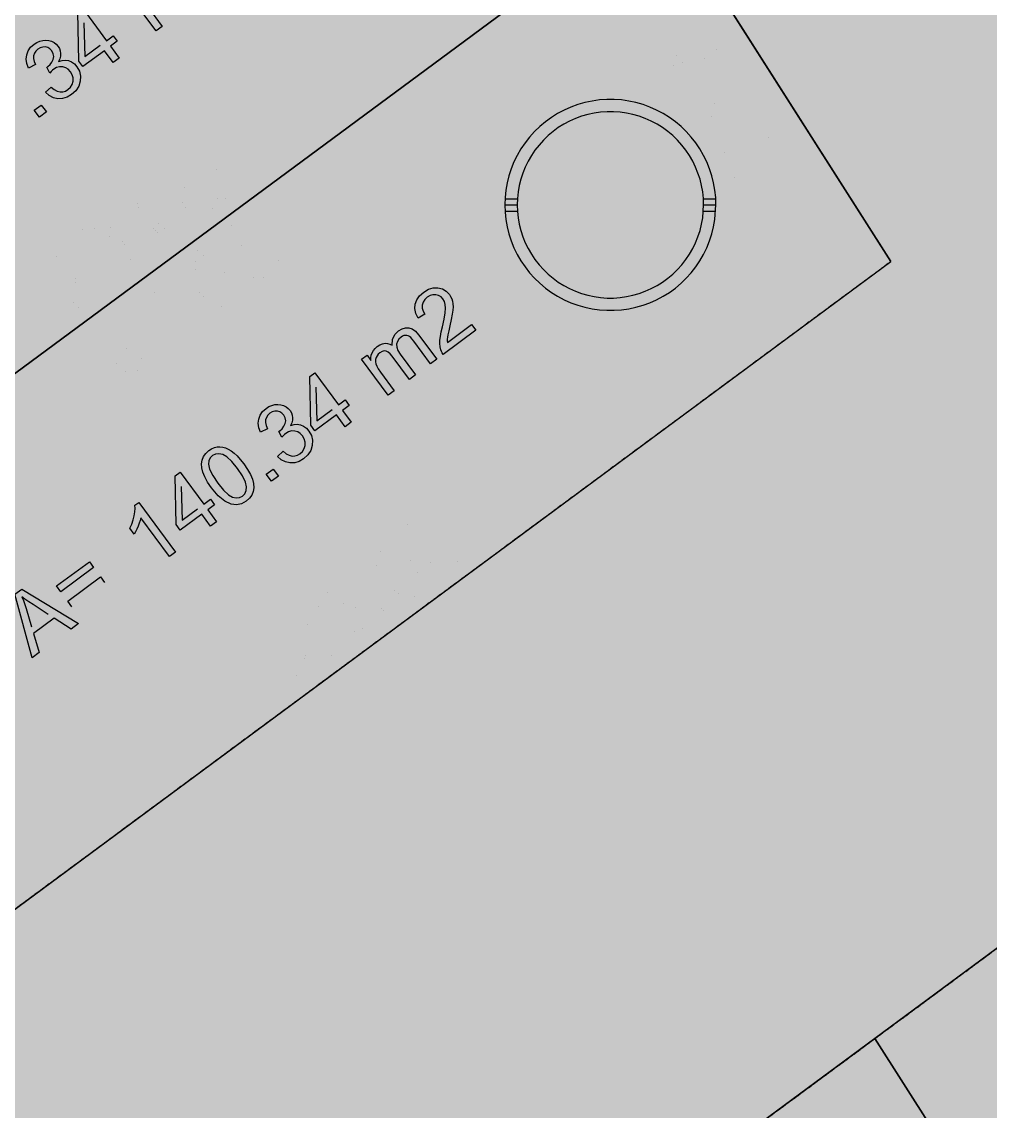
# Model space of a CAD drawing. Extents: x -5280327 to 29700, y -3925683 to 5564800.
# Drawn here: x 20407 to 21023, y 6901 to 7594 of the extents above; entities that cross this region are included whole.
import ezdxf

# ---------------------------------------------------------------- set-up
doc = ezdxf.new("R2010")
doc.units = 0
for name, pattern in [('3', [2.965117, 2.372094, -0.593023]), ('4', [2.97766, 2.382128, -0.595532]), ('6', [2640.874023, 1320.437012, -1320.437012])]:
    doc.linetypes.add(name, pattern=pattern)
doc.layers.get('0').update_dxf_attribs({"linetype": 'CONTINUOUS'})
for name, color, linetype in [('31_PREDIOS_TOTAL', 7, 'CONTINUOUS'), ('CIRCULO', 7, 'CONTINUOUS'), ('LOTES', 7, 'CONTINUOUS'), ('PERIMETRO', 7, 'CONTINUOUS')]:
    doc.layers.add(name, color=color, linetype=linetype)

msp = doc.modelspace()

# ---------------------------------------------------------------- linework, layer by layer
at = {"color": 7, "linetype": '6', "const_width": 10343.08}
msp.add_lwpolyline([(0, 29405.62), (24528.32, 0)], dxfattribs=at)
msp.add_lwpolyline([(0, 29405.62), (24528.32, 0)], dxfattribs=at)
at = {"color": 7}
for points in [[(20812.02, 7673.49), (20664.4, 7905.31), (20033.12, 7438.35), (20180.73, 7206.53), (20812.02, 7673.49)], [(20959.63, 7441.67), (20812.02, 7673.49), (20180.73, 7206.53), (20328.35, 6974.7), (20959.63, 7441.67)]]:
    msp.add_lwpolyline(points, dxfattribs=at)
for points in [[(20180.73, 7206.53, 66061.73), (20812.02, 7673.49, 66061.73)], [(20075.83, 6787.92, 66061.73), (20959.63, 7441.67, 66061.73)], [(17635.32, 4495.49, 66061.73), (18499.52, 3138.29, 66061.73), (20519.62, 4766.99, 66061.73), (21709, 6264.81, 66061.73), (21170.51, 7110.5, 66061.73), (17635.32, 4495.49, 66061.73)]]:
    msp.add_polyline3d(points, dxfattribs=at)
at = {"layer": '31_PREDIOS_TOTAL', "color": 7, "const_width": 0.00153}
for points in [[(20839.51, 7591.21), (20843.41, 7593.7), (20857.03, 7572.31), (20853.87, 7570.3), (20853.87, 7570.3), (20850.05, 7570.82), (20845.75, 7571.01), (20840.96, 7570.87), (20840.96, 7570.87), (20836, 7570.4), (20831.17, 7569.56), (20826.47, 7568.37), (20826.47, 7568.37), (20823.16, 7567.27), (20819.8, 7565.86), (20816.4, 7564.14), (20813.74, 7568.31), (20813.74, 7568.31), (20816.65, 7569.88), (20820.11, 7571.37), (20824.14, 7572.78), (20824.14, 7572.78), (20828.49, 7573.98), (20832.93, 7574.84), (20837.46, 7575.36), (20837.46, 7575.36), (20841.89, 7575.55), (20846, 7575.45), (20849.81, 7575.03), (20839.51, 7591.21)], [(20828.42, 7545.26), (20833.04, 7548.2), (20835.98, 7543.58), (20831.36, 7540.64), (20828.42, 7545.26)], [(20851.43, 7545.09), (20851.43, 7545.09), (20855.17, 7547.28), (20858.57, 7548.88), (20861.63, 7549.89), (20861.63, 7549.89), (20864.42, 7550.35), (20867.02, 7550.33), (20869.42, 7549.81), (20869.42, 7549.81), (20871.59, 7548.78), (20873.51, 7547.19), (20875.17, 7545.06), (20875.17, 7545.06), (20876.13, 7543.29), (20876.76, 7541.51), (20877.07, 7539.72), (20877.07, 7539.72), (20877.05, 7537.94), (20876.72, 7536.18), (20876.09, 7534.44), (20876.09, 7534.44), (20875.16, 7532.71), (20873.96, 7530.99), (20872.48, 7529.26), (20872.48, 7529.26), (20870.59, 7527.47), (20868.15, 7525.57), (20865.15, 7523.54), (20865.15, 7523.54), (20861.44, 7521.37), (20858.05, 7519.77), (20855, 7518.76), (20855, 7518.76), (20852.21, 7518.29), (20849.61, 7518.31), (20847.2, 7518.82), (20847.2, 7518.82), (20845.02, 7519.85), (20843.1, 7521.44), (20841.43, 7523.58), (20841.43, 7523.58), (20839.93, 7526.78), (20839.48, 7530.01), (20840.08, 7533.27), (20840.08, 7533.27), (20842.25, 7537.2), (20846.03, 7541.14), (20851.43, 7545.09)], [(20854.08, 7540.92), (20849.4, 7537.64), (20846.19, 7534.71), (20844.47, 7532.12), (20844.47, 7532.12), (20843.84, 7529.8), (20843.94, 7527.66), (20844.77, 7525.71), (20844.77, 7525.71), (20846.19, 7524.13), (20848.09, 7523.14), (20850.46, 7522.73), (20850.46, 7522.73), (20853.54, 7523.2), (20857.55, 7524.86), (20862.49, 7527.71), (20862.49, 7527.71), (20867.19, 7531), (20870.4, 7533.94), (20872.12, 7536.52), (20872.12, 7536.52), (20872.73, 7538.84), (20872.62, 7540.99), (20871.78, 7542.97), (20871.78, 7542.97), (20870.41, 7544.54), (20868.67, 7545.53), (20866.57, 7545.93), (20866.57, 7545.93), (20863.25, 7545.45), (20859.09, 7543.78), (20854.08, 7540.92)], [(20868.95, 7490.21), (20865.05, 7487.73), (20851.15, 7509.56), (20851.15, 7509.56), (20852.13, 7510.15), (20853.17, 7510.59), (20854.27, 7510.88), (20854.27, 7510.88), (20856.17, 7511.16), (20858.2, 7511.2), (20860.36, 7511.01), (20860.36, 7511.01), (20862.78, 7510.57), (20865.57, 7509.87), (20868.74, 7508.89), (20868.74, 7508.89), (20873.52, 7507.43), (20877.4, 7506.49), (20880.38, 7506.07), (20880.38, 7506.07), (20882.74, 7506.09), (20884.76, 7506.5), (20886.46, 7507.28), (20886.46, 7507.28), (20887.86, 7508.44), (20888.85, 7509.88), (20889.43, 7511.59), (20889.43, 7511.59), (20889.55, 7513.45), (20889.14, 7515.3), (20888.22, 7517.15), (20888.22, 7517.15), (20886.87, 7518.84), (20885.29, 7520.03), (20883.48, 7520.71), (20883.48, 7520.71), (20881.54, 7520.85), (20879.54, 7520.41), (20877.48, 7519.39), (20875.25, 7523.84), (20875.25, 7523.84), (20878.47, 7525.11), (20881.52, 7525.55), (20884.42, 7525.14), (20884.42, 7525.14), (20887.1, 7523.93), (20889.5, 7521.95), (20891.64, 7519.19), (20891.64, 7519.19), (20893.22, 7516.06), (20893.94, 7512.99), (20893.8, 7509.99), (20893.8, 7509.99), (20892.88, 7507.24), (20891.29, 7504.93), (20889.03, 7503.05), (20889.03, 7503.05), (20887.65, 7502.31), (20886.18, 7501.75), (20884.61, 7501.38), (20884.61, 7501.38), (20882.89, 7501.22), (20880.97, 7501.26), (20878.86, 7501.51), (20878.86, 7501.51), (20876.3, 7502.03), (20873.03, 7502.88), (20869.07, 7504.06), (20869.07, 7504.06), (20865.88, 7505.04), (20863.5, 7505.72), (20861.92, 7506.1), (20861.92, 7506.1), (20860.78, 7506.29), (20859.68, 7506.39), (20858.64, 7506.41), (20868.95, 7490.21)], [(20515.77, 7478.86), (20519.58, 7482.21), (20519.58, 7482.21), (20521.35, 7480.71), (20523.15, 7479.75), (20524.97, 7479.3), (20524.97, 7479.3), (20526.75, 7479.34), (20528.44, 7479.82), (20530.03, 7480.74), (20530.03, 7480.74), (20531.63, 7482.28), (20532.68, 7484.14), (20533.2, 7486.34), (20533.2, 7486.34), (20533.12, 7488.69), (20532.39, 7491.03), (20531, 7493.35), (20531, 7493.35), (20529.28, 7495.25), (20527.37, 7496.53), (20525.28, 7497.2), (20525.28, 7497.2), (20523.13, 7497.25), (20521.04, 7496.69), (20519.01, 7495.51), (20519.01, 7495.51), (20517.87, 7494.52), (20516.96, 7493.41), (20516.26, 7492.17), (20516.26, 7492.17), (20515.79, 7490.86), (20515.55, 7489.54), (20515.53, 7488.22), (20511.55, 7486.01), (20502.63, 7504.43), (20518.29, 7516.02), (20521.02, 7512.32), (20508.46, 7503.03), (20513.02, 7493.31), (20513.02, 7493.31), (20514.13, 7495.83), (20515.63, 7497.96), (20517.51, 7499.69), (20517.51, 7499.69), (20520.35, 7501.3), (20523.38, 7502.06), (20526.58, 7501.98), (20526.58, 7501.98), (20529.7, 7501.06), (20532.46, 7499.31), (20534.85, 7496.73), (20534.85, 7496.73), (20536.59, 7493.8), (20537.58, 7490.73), (20537.83, 7487.5), (20537.83, 7487.5), (20537.13, 7483.7), (20535.32, 7480.39), (20532.38, 7477.56), (20532.38, 7477.56), (20529.5, 7475.84), (20526.57, 7474.91), (20523.59, 7474.78), (20523.59, 7474.78), (20520.72, 7475.41), (20518.12, 7476.77), (20515.77, 7478.86)], [(20485.92, 7468.05), (20485.92, 7468.05), (20483.47, 7471.62), (20481.64, 7474.9), (20480.42, 7477.88), (20480.42, 7477.88), (20479.76, 7480.64), (20479.6, 7483.23), (20479.95, 7485.66), (20479.95, 7485.66), (20480.83, 7487.9), (20482.28, 7489.92), (20484.29, 7491.73), (20484.29, 7491.73), (20485.99, 7492.81), (20487.72, 7493.57), (20489.49, 7494), (20489.49, 7494), (20491.27, 7494.1), (20493.04, 7493.9), (20494.82, 7493.39), (20494.82, 7493.39), (20496.61, 7492.58), (20498.42, 7491.51), (20500.24, 7490.15), (20500.24, 7490.15), (20502.15, 7488.39), (20504.22, 7486.08), (20506.45, 7483.23), (20506.45, 7483.23), (20508.88, 7479.68), (20510.71, 7476.42), (20511.93, 7473.45), (20511.93, 7473.45), (20512.6, 7470.69), (20512.76, 7468.1), (20512.42, 7465.67), (20512.42, 7465.67), (20511.54, 7463.42), (20510.09, 7461.39), (20508.07, 7459.57), (20508.07, 7459.57), (20504.98, 7457.85), (20501.8, 7457.18), (20498.5, 7457.55), (20498.5, 7457.55), (20494.43, 7459.44), (20490.23, 7462.94), (20485.92, 7468.05)], [(20489.89, 7470.98), (20493.49, 7466.54), (20496.64, 7463.55), (20499.34, 7462.01), (20499.34, 7462.01), (20501.7, 7461.55), (20503.83, 7461.79), (20505.72, 7462.75), (20505.72, 7462.75), (20507.19, 7464.28), (20508.05, 7466.25), (20508.29, 7468.64), (20508.29, 7468.64), (20507.6, 7471.68), (20505.67, 7475.56), (20502.48, 7480.29), (20502.48, 7480.29), (20498.87, 7484.75), (20495.72, 7487.75), (20493.02, 7489.28), (20493.02, 7489.28), (20490.66, 7489.73), (20488.53, 7489.47), (20486.61, 7488.49), (20486.61, 7488.49), (20485.14, 7487.02), (20484.28, 7485.22), (20484.03, 7483.09), (20484.03, 7483.09), (20484.74, 7479.81), (20486.69, 7475.78), (20489.89, 7470.98)], [(20548.29, 7434.9), (20552.1, 7438.24), (20552.1, 7438.24), (20553.87, 7436.75), (20555.67, 7435.78), (20557.49, 7435.33), (20557.49, 7435.33), (20559.27, 7435.37), (20560.96, 7435.85), (20562.55, 7436.77), (20562.55, 7436.77), (20564.15, 7438.31), (20565.2, 7440.18), (20565.72, 7442.37), (20565.72, 7442.37), (20565.65, 7444.72), (20564.91, 7447.06), (20563.52, 7449.39), (20563.52, 7449.39), (20561.8, 7451.28), (20559.9, 7452.57), (20557.81, 7453.23), (20557.81, 7453.23), (20555.65, 7453.28), (20553.56, 7452.72), (20551.53, 7451.55), (20551.53, 7451.55), (20550.39, 7450.56), (20549.48, 7449.45), (20548.78, 7448.2), (20548.78, 7448.2), (20548.31, 7446.89), (20548.07, 7445.58), (20548.05, 7444.25), (20544.07, 7442.04), (20535.16, 7460.47), (20550.81, 7472.05), (20553.55, 7468.36), (20540.98, 7459.06), (20545.54, 7449.35), (20545.54, 7449.35), (20546.65, 7451.86), (20548.15, 7453.99), (20550.03, 7455.72), (20550.03, 7455.72), (20552.87, 7457.33), (20555.9, 7458.1), (20559.1, 7458.01), (20559.1, 7458.01), (20562.22, 7457.09), (20564.98, 7455.34), (20567.37, 7452.77), (20567.37, 7452.77), (20569.11, 7449.84), (20570.1, 7446.76), (20570.35, 7443.53), (20570.35, 7443.53), (20569.65, 7439.73), (20567.84, 7436.42), (20564.91, 7433.59), (20564.91, 7433.59), (20562.02, 7431.87), (20559.09, 7430.95), (20556.11, 7430.81), (20556.11, 7430.81), (20553.25, 7431.44), (20550.64, 7432.8), (20548.29, 7434.9)], [(20449.24, 7440.91), (20449.24, 7440.91), (20446.79, 7444.48), (20444.96, 7447.76), (20443.74, 7450.75), (20443.74, 7450.75), (20443.07, 7453.5), (20442.92, 7456.1), (20443.27, 7458.53), (20443.27, 7458.53), (20444.15, 7460.77), (20445.59, 7462.79), (20447.6, 7464.59), (20447.6, 7464.59), (20449.31, 7465.68), (20451.04, 7466.43), (20452.8, 7466.86), (20452.8, 7466.86), (20454.58, 7466.97), (20456.36, 7466.76), (20458.14, 7466.25), (20458.14, 7466.25), (20459.92, 7465.45), (20461.73, 7464.37), (20463.55, 7463.02), (20463.55, 7463.02), (20465.47, 7461.25), (20467.54, 7458.95), (20469.77, 7456.1), (20469.77, 7456.1), (20472.2, 7452.55), (20474.03, 7449.28), (20475.25, 7446.31), (20475.25, 7446.31), (20475.92, 7443.56), (20476.08, 7440.96), (20475.74, 7438.53), (20475.74, 7438.53), (20474.86, 7436.28), (20473.41, 7434.25), (20471.39, 7432.44), (20471.39, 7432.44), (20468.3, 7430.72), (20465.11, 7430.04), (20461.82, 7430.41), (20461.82, 7430.41), (20457.74, 7432.3), (20453.55, 7435.8), (20449.24, 7440.91)], [(20453.21, 7443.85), (20456.81, 7439.4), (20459.96, 7436.41), (20462.66, 7434.87), (20462.66, 7434.87), (20465.02, 7434.41), (20467.14, 7434.66), (20469.03, 7435.62), (20469.03, 7435.62), (20470.5, 7437.15), (20471.36, 7439.11), (20471.61, 7441.51), (20471.61, 7441.51), (20470.92, 7444.54), (20468.98, 7448.43), (20465.8, 7453.16), (20465.8, 7453.16), (20462.19, 7457.61), (20459.04, 7460.61), (20456.34, 7462.15), (20456.34, 7462.15), (20453.98, 7462.6), (20451.84, 7462.34), (20449.93, 7461.36), (20449.93, 7461.36), (20448.46, 7459.88), (20447.59, 7458.08), (20447.34, 7455.96), (20447.34, 7455.96), (20448.05, 7452.68), (20450.01, 7448.64), (20453.21, 7443.85)], [(20453.83, 7426.03), (20456.58, 7422.31), (20435.76, 7406.92), (20435.76, 7406.92), (20435.12, 7407.86), (20434.6, 7408.87), (20434.23, 7409.94), (20434.23, 7409.94), (20433.82, 7411.82), (20433.64, 7413.84), (20433.68, 7416.01), (20433.68, 7416.01), (20433.95, 7418.45), (20434.46, 7421.28), (20435.21, 7424.52), (20435.21, 7424.52), (20436.33, 7429.39), (20437, 7433.32), (20437.21, 7436.32), (20437.21, 7436.32), (20437.02, 7438.67), (20436.48, 7440.66), (20435.58, 7442.3), (20435.58, 7442.3), (20434.32, 7443.62), (20432.82, 7444.51), (20431.07, 7444.96), (20431.07, 7444.96), (20429.21, 7444.95), (20427.39, 7444.42), (20425.61, 7443.37), (20425.61, 7443.37), (20424.01, 7441.9), (20422.94, 7440.24), (20422.38, 7438.39), (20422.38, 7438.39), (20422.38, 7436.44), (20422.96, 7434.48), (20424.12, 7432.5), (20419.84, 7429.97), (20419.84, 7429.97), (20418.35, 7433.08), (20417.7, 7436.1), (20417.9, 7439.02), (20417.9, 7439.02), (20418.92, 7441.77), (20420.73, 7444.32), (20423.33, 7446.64), (20423.33, 7446.64), (20426.35, 7448.44), (20429.36, 7449.37), (20432.36, 7449.43), (20432.36, 7449.43), (20435.17, 7448.71), (20437.59, 7447.28), (20439.61, 7445.16), (20439.61, 7445.16), (20440.45, 7443.84), (20441.11, 7442.41), (20441.59, 7440.87), (20441.59, 7440.87), (20441.88, 7439.17), (20441.97, 7437.25), (20441.87, 7435.13), (20441.87, 7435.13), (20441.53, 7432.53), (20440.91, 7429.22), (20440, 7425.18), (20440, 7425.18), (20439.25, 7421.93), (20438.74, 7419.5), (20438.47, 7417.91), (20438.47, 7417.91), (20438.36, 7416.75), (20438.34, 7415.65), (20438.39, 7414.61), (20453.83, 7426.03)], [(20487.36, 7445.08), (20484.1, 7449.48), (20488.5, 7452.74), (20491.76, 7448.34), (20487.36, 7445.08)], [(20518.44, 7424.08), (20518.44, 7424.08), (20515.99, 7427.66), (20514.16, 7430.94), (20512.94, 7433.92), (20512.94, 7433.92), (20512.28, 7436.67), (20512.12, 7439.27), (20512.47, 7441.7), (20512.47, 7441.7), (20513.35, 7443.94), (20514.8, 7445.96), (20516.81, 7447.76), (20516.81, 7447.76), (20518.51, 7448.85), (20520.25, 7449.6), (20522.01, 7450.03), (20522.01, 7450.03), (20523.79, 7450.14), (20525.56, 7449.94), (20527.34, 7449.42), (20527.34, 7449.42), (20529.13, 7448.62), (20530.94, 7447.54), (20532.76, 7446.19), (20532.76, 7446.19), (20534.67, 7444.43), (20536.74, 7442.12), (20538.97, 7439.27), (20538.97, 7439.27), (20541.41, 7435.72), (20543.23, 7432.46), (20544.45, 7429.48), (20544.45, 7429.48), (20545.12, 7426.73), (20545.28, 7424.14), (20544.94, 7421.7), (20544.94, 7421.7), (20544.06, 7419.45), (20542.61, 7417.42), (20540.59, 7415.61), (20540.59, 7415.61), (20537.51, 7413.89), (20534.32, 7413.21), (20531.02, 7413.58), (20531.02, 7413.58), (20526.95, 7415.47), (20522.76, 7418.97), (20518.44, 7424.08)], [(20522.41, 7427.02), (20526.01, 7422.58), (20529.16, 7419.58), (20531.86, 7418.04), (20531.86, 7418.04), (20534.22, 7417.58), (20536.35, 7417.83), (20538.24, 7418.79), (20538.24, 7418.79), (20539.71, 7420.32), (20540.57, 7422.28), (20540.81, 7424.68), (20540.81, 7424.68), (20540.13, 7427.71), (20538.19, 7431.6), (20535, 7436.33), (20535, 7436.33), (20531.39, 7440.78), (20528.24, 7443.78), (20525.54, 7445.32), (20525.54, 7445.32), (20523.18, 7445.77), (20521.05, 7445.51), (20519.13, 7444.53), (20519.13, 7444.53), (20517.66, 7443.05), (20516.8, 7441.25), (20516.55, 7439.13), (20516.55, 7439.13), (20517.26, 7435.85), (20519.21, 7431.81), (20522.41, 7427.02)], [(20481.76, 7396.94), (20481.76, 7396.94), (20479.31, 7400.52), (20477.48, 7403.8), (20476.26, 7406.78), (20476.26, 7406.78), (20475.6, 7409.54), (20475.44, 7412.13), (20475.79, 7414.56), (20475.79, 7414.56), (20476.67, 7416.8), (20478.11, 7418.82), (20480.12, 7420.63), (20480.12, 7420.63), (20481.83, 7421.71), (20483.56, 7422.47), (20485.32, 7422.89), (20485.32, 7422.89), (20487.1, 7423), (20488.88, 7422.8), (20490.66, 7422.29), (20490.66, 7422.29), (20492.45, 7421.48), (20494.25, 7420.4), (20496.08, 7419.05), (20496.08, 7419.05), (20497.99, 7417.29), (20500.06, 7414.98), (20502.29, 7412.13), (20502.29, 7412.13), (20504.72, 7408.58), (20506.55, 7405.32), (20507.77, 7402.35), (20507.77, 7402.35), (20508.44, 7399.59), (20508.6, 7397), (20508.26, 7394.57), (20508.26, 7394.57), (20507.38, 7392.32), (20505.93, 7390.29), (20503.91, 7388.47), (20503.91, 7388.47), (20500.82, 7386.75), (20497.63, 7386.08), (20494.34, 7386.45), (20494.34, 7386.45), (20490.27, 7388.34), (20486.07, 7391.84), (20481.76, 7396.94)], [(20485.73, 7399.88), (20489.33, 7395.44), (20492.48, 7392.45), (20495.18, 7390.91), (20495.18, 7390.91), (20497.54, 7390.44), (20499.66, 7390.69), (20501.56, 7391.65), (20501.56, 7391.65), (20503.03, 7393.18), (20503.88, 7395.15), (20504.13, 7397.54), (20504.13, 7397.54), (20503.44, 7400.58), (20501.5, 7404.46), (20498.32, 7409.19), (20498.32, 7409.19), (20494.71, 7413.65), (20491.56, 7416.64), (20488.86, 7418.18), (20488.86, 7418.18), (20486.5, 7418.63), (20484.36, 7418.37), (20482.45, 7417.39), (20482.45, 7417.39), (20480.98, 7415.92), (20480.12, 7414.12), (20479.86, 7411.99), (20479.86, 7411.99), (20480.57, 7408.71), (20482.53, 7404.68), (20485.73, 7399.88)], [(20519.88, 7401.12), (20516.62, 7405.52), (20521.02, 7408.78), (20524.28, 7404.37), (20519.88, 7401.12)], [(20486.35, 7382.07), (20489.1, 7378.35), (20468.29, 7362.95), (20468.29, 7362.95), (20467.64, 7363.9), (20467.13, 7364.9), (20466.75, 7365.97), (20466.75, 7365.97), (20466.34, 7367.85), (20466.16, 7369.88), (20466.2, 7372.04), (20466.2, 7372.04), (20466.47, 7374.48), (20466.98, 7377.32), (20467.73, 7380.55), (20467.73, 7380.55), (20468.85, 7385.42), (20469.52, 7389.36), (20469.73, 7392.35), (20469.73, 7392.35), (20469.54, 7394.71), (20469, 7396.7), (20468.1, 7398.34), (20468.1, 7398.34), (20466.84, 7399.66), (20465.34, 7400.54), (20463.59, 7401), (20463.59, 7401), (20461.73, 7400.98), (20459.91, 7400.45), (20458.13, 7399.41), (20458.13, 7399.41), (20456.53, 7397.94), (20455.46, 7396.28), (20454.91, 7394.43), (20454.91, 7394.43), (20454.9, 7392.48), (20455.48, 7390.51), (20456.64, 7388.53), (20452.37, 7386), (20452.37, 7386), (20450.87, 7389.12), (20450.22, 7392.14), (20450.42, 7395.05), (20450.42, 7395.05), (20451.45, 7397.81), (20453.25, 7400.35), (20455.85, 7402.67), (20455.85, 7402.67), (20458.87, 7404.47), (20461.88, 7405.4), (20464.89, 7405.47), (20464.89, 7405.47), (20467.69, 7404.74), (20470.11, 7403.32), (20472.13, 7401.19), (20472.13, 7401.19), (20472.98, 7399.88), (20473.63, 7398.45), (20474.11, 7396.9), (20474.11, 7396.9), (20474.4, 7395.2), (20474.49, 7393.29), (20474.39, 7391.16), (20474.39, 7391.16), (20474.05, 7388.57), (20473.43, 7385.25), (20472.53, 7381.21), (20472.53, 7381.21), (20471.77, 7377.96), (20471.26, 7375.54), (20470.99, 7373.94), (20470.99, 7373.94), (20470.88, 7372.79), (20470.86, 7371.69), (20470.91, 7370.64), (20486.35, 7382.07)], [(20663.38, 7247.04), (20667.19, 7250.39), (20667.19, 7250.39), (20668.96, 7248.89), (20670.76, 7247.92), (20672.58, 7247.48), (20672.58, 7247.48), (20674.36, 7247.51), (20676.05, 7247.99), (20677.65, 7248.92), (20677.65, 7248.92), (20679.24, 7250.46), (20680.3, 7252.32), (20680.81, 7254.52), (20680.81, 7254.52), (20680.74, 7256.87), (20680, 7259.21), (20678.62, 7261.53), (20678.62, 7261.53), (20676.89, 7263.43), (20674.99, 7264.71), (20672.9, 7265.38), (20672.9, 7265.38), (20670.75, 7265.43), (20668.65, 7264.87), (20666.62, 7263.69), (20666.62, 7263.69), (20665.48, 7262.7), (20664.57, 7261.59), (20663.87, 7260.35), (20663.87, 7260.35), (20663.4, 7259.04), (20663.16, 7257.72), (20663.14, 7256.4), (20659.16, 7254.18), (20650.25, 7272.61), (20665.91, 7284.2), (20668.64, 7280.5), (20656.07, 7271.21), (20660.64, 7261.49), (20660.64, 7261.49), (20661.75, 7264.01), (20663.24, 7266.13), (20665.12, 7267.87), (20665.12, 7267.87), (20667.96, 7269.48), (20670.99, 7270.24), (20674.2, 7270.16), (20674.2, 7270.16), (20677.31, 7269.24), (20680.07, 7267.49), (20682.46, 7264.91), (20682.46, 7264.91), (20684.2, 7261.98), (20685.19, 7258.91), (20685.44, 7255.68), (20685.44, 7255.68), (20684.75, 7251.88), (20682.93, 7248.57), (20680, 7245.74), (20680, 7245.74), (20677.11, 7244.02), (20674.18, 7243.09), (20671.21, 7242.96), (20671.21, 7242.96), (20668.34, 7243.59), (20665.73, 7244.95), (20663.38, 7247.04)], [(20633.53, 7236.22), (20633.53, 7236.22), (20631.09, 7239.8), (20629.25, 7243.08), (20628.03, 7246.06), (20628.03, 7246.06), (20627.37, 7248.82), (20627.22, 7251.41), (20627.56, 7253.84), (20627.56, 7253.84), (20628.45, 7256.08), (20629.89, 7258.1), (20631.9, 7259.91), (20631.9, 7259.91), (20633.6, 7260.99), (20635.34, 7261.75), (20637.1, 7262.17), (20637.1, 7262.17), (20638.88, 7262.28), (20640.66, 7262.08), (20642.44, 7261.57), (20642.44, 7261.57), (20644.22, 7260.76), (20646.03, 7259.68), (20647.85, 7258.33), (20647.85, 7258.33), (20649.77, 7256.57), (20651.84, 7254.26), (20654.07, 7251.41), (20654.07, 7251.41), (20656.5, 7247.86), (20658.32, 7244.6), (20659.55, 7241.63), (20659.55, 7241.63), (20660.21, 7238.87), (20660.38, 7236.28), (20660.03, 7233.85), (20660.03, 7233.85), (20659.15, 7231.6), (20657.7, 7229.57), (20655.68, 7227.75), (20655.68, 7227.75), (20652.6, 7226.03), (20649.41, 7225.36), (20646.12, 7225.73), (20646.12, 7225.73), (20642.04, 7227.62), (20637.85, 7231.12), (20633.53, 7236.22)], [(20637.51, 7239.16), (20641.11, 7234.72), (20644.26, 7231.73), (20646.96, 7230.19), (20646.96, 7230.19), (20649.32, 7229.72), (20651.44, 7229.97), (20653.33, 7230.93), (20653.33, 7230.93), (20654.8, 7232.46), (20655.66, 7234.43), (20655.9, 7236.82), (20655.9, 7236.82), (20655.22, 7239.86), (20653.28, 7243.74), (20650.09, 7248.47), (20650.09, 7248.47), (20646.49, 7252.93), (20643.33, 7255.92), (20640.64, 7257.46), (20640.64, 7257.46), (20638.28, 7257.91), (20636.14, 7257.65), (20634.22, 7256.67), (20634.22, 7256.67), (20632.75, 7255.2), (20631.89, 7253.4), (20631.64, 7251.27), (20631.64, 7251.27), (20632.35, 7247.99), (20634.31, 7243.96), (20637.51, 7239.16)], [(20596.85, 7209.09), (20596.85, 7209.09), (20594.4, 7212.66), (20592.57, 7215.94), (20591.35, 7218.93), (20591.35, 7218.93), (20590.69, 7221.68), (20590.53, 7224.27), (20590.88, 7226.7), (20590.88, 7226.7), (20591.76, 7228.94), (20593.21, 7230.97), (20595.22, 7232.77), (20595.22, 7232.77), (20596.92, 7233.86), (20598.65, 7234.61), (20600.42, 7235.04), (20600.42, 7235.04), (20602.19, 7235.15), (20603.97, 7234.94), (20605.75, 7234.43), (20605.75, 7234.43), (20607.54, 7233.63), (20609.34, 7232.55), (20611.17, 7231.19), (20611.17, 7231.19), (20613.08, 7229.43), (20615.15, 7227.13), (20617.38, 7224.28), (20617.38, 7224.28), (20619.81, 7220.73), (20621.64, 7217.46), (20622.86, 7214.49), (20622.86, 7214.49), (20623.53, 7211.74), (20623.69, 7209.14), (20623.35, 7206.71), (20623.35, 7206.71), (20622.47, 7204.46), (20621.02, 7202.43), (20619, 7200.62), (20619, 7200.62), (20615.91, 7198.89), (20612.72, 7198.22), (20609.43, 7198.59), (20609.43, 7198.59), (20605.36, 7200.48), (20601.16, 7203.98), (20596.85, 7209.09)], [(20600.82, 7212.03), (20604.42, 7207.58), (20607.57, 7204.59), (20610.27, 7203.05), (20610.27, 7203.05), (20612.63, 7202.59), (20614.76, 7202.84), (20616.65, 7203.8), (20616.65, 7203.8), (20618.12, 7205.33), (20618.97, 7207.29), (20619.22, 7209.69), (20619.22, 7209.69), (20618.53, 7212.72), (20616.6, 7216.61), (20613.41, 7221.34), (20613.41, 7221.34), (20609.8, 7225.79), (20606.65, 7228.79), (20603.95, 7230.33), (20603.95, 7230.33), (20601.59, 7230.78), (20599.46, 7230.52), (20597.54, 7229.54), (20597.54, 7229.54), (20596.07, 7228.06), (20595.21, 7226.26), (20594.96, 7224.14), (20594.96, 7224.14), (20595.67, 7220.86), (20597.62, 7216.82), (20600.82, 7212.03)], [(20634.97, 7213.26), (20631.71, 7217.66), (20636.11, 7220.92), (20639.37, 7216.52), (20634.97, 7213.26)], [(20601.44, 7194.21), (20604.19, 7190.49), (20583.38, 7175.1), (20583.38, 7175.1), (20582.73, 7176.04), (20582.22, 7177.05), (20581.84, 7178.12), (20581.84, 7178.12), (20581.44, 7180), (20581.25, 7182.02), (20581.29, 7184.19), (20581.29, 7184.19), (20581.56, 7186.62), (20582.07, 7189.46), (20582.82, 7192.7), (20582.82, 7192.7), (20583.94, 7197.57), (20584.61, 7201.5), (20584.83, 7204.5), (20584.83, 7204.5), (20584.64, 7206.85), (20584.09, 7208.84), (20583.19, 7210.48), (20583.19, 7210.48), (20581.93, 7211.8), (20580.43, 7212.69), (20578.68, 7213.14), (20578.68, 7213.14), (20576.82, 7213.13), (20575.01, 7212.6), (20573.23, 7211.55), (20573.23, 7211.55), (20571.63, 7210.08), (20570.55, 7208.42), (20570, 7206.57), (20570, 7206.57), (20570, 7204.62), (20570.58, 7202.66), (20571.73, 7200.68), (20567.46, 7198.15), (20567.46, 7198.15), (20565.96, 7201.26), (20565.31, 7204.28), (20565.52, 7207.2), (20565.52, 7207.2), (20566.54, 7209.95), (20568.35, 7212.49), (20570.95, 7214.82), (20570.95, 7214.82), (20573.96, 7216.62), (20576.97, 7217.55), (20579.98, 7217.61), (20579.98, 7217.61), (20582.78, 7216.89), (20585.2, 7215.46), (20587.23, 7213.34), (20587.23, 7213.34), (20588.07, 7212.02), (20588.73, 7210.59), (20589.2, 7209.05), (20589.2, 7209.05), (20589.49, 7207.34), (20589.58, 7205.43), (20589.48, 7203.31), (20589.48, 7203.31), (20589.14, 7200.71), (20588.52, 7197.4), (20587.62, 7193.35), (20587.62, 7193.35), (20586.86, 7190.11), (20586.35, 7187.68), (20586.08, 7186.09), (20586.08, 7186.09), (20585.98, 7184.93), (20585.95, 7183.83), (20586, 7182.79), (20601.44, 7194.21)]]:
    msp.add_lwpolyline(points, dxfattribs=at)
at = {"layer": '31_PREDIOS_TOTAL', "color": 7}
for points in [[(20492.22, 7588.4, 33030.86), (20475.37, 7611.23, 33030.86)], [(20464.94, 7568.27, 33030.86), (20459.37, 7575.81, 33030.86), (20445.7, 7565.72, 33030.86), (20443.08, 7569.27, 33030.86), (20442.39, 7600.3, 33030.86), (20445.55, 7602.63, 33030.86), (20460.62, 7582.21, 33030.86), (20464.88, 7585.35, 33030.86), (20467.5, 7581.81, 33030.86), (20463.24, 7578.67, 33030.86), (20468.81, 7571.12, 33030.86), (20464.94, 7568.27, 33030.86)], [(20487.34, 7603.1, 33030.86), (20496.09, 7591.26, 33030.86), (20492.22, 7588.4, 33030.86)], [(20446.27, 7593.56, 33030.86), (20446.89, 7572.07, 33030.86), (20456.75, 7579.36, 33030.86)], [(20421.94, 7549.37, 33030.86), (20425.43, 7552.74, 33030.86), (20425.43, 7552.74, 33030.86), (20427.44, 7551.16, 33030.86), (20429.37, 7550.14, 33030.86), (20431.19, 7549.68, 33030.86), (20431.19, 7549.68, 33030.86), (20432.93, 7549.72, 33030.86), (20434.59, 7550.19, 33030.86), (20436.17, 7551.11, 33030.86), (20436.17, 7551.11, 33030.86), (20437.74, 7552.59, 33030.86), (20438.81, 7554.36, 33030.86), (20439.38, 7556.4, 33030.86), (20439.38, 7556.4, 33030.86), (20439.42, 7558.54, 33030.86), (20438.89, 7560.56, 33030.86), (20437.8, 7562.48, 33030.86), (20437.8, 7562.48, 33030.86), (20436.37, 7564.01, 33030.86), (20434.71, 7565.04, 33030.86), (20432.82, 7565.59, 33030.86), (20432.82, 7565.59, 33030.86), (20430.84, 7565.61, 33030.86), (20428.94, 7565.1, 33030.86), (20427.11, 7564.05, 33030.86), (20427.11, 7564.05, 33030.86), (20426.36, 7563.42, 33030.86), (20425.55, 7562.6, 33030.86), (20424.7, 7561.6, 33030.86), (20422.62, 7565.32, 33030.86), (20422.62, 7565.32, 33030.86), (20422.88, 7565.47, 33030.86), (20423.1, 7565.61, 33030.86), (20423.28, 7565.73, 33030.86), (20423.28, 7565.73, 33030.86), (20424.76, 7567.05, 33030.86), (20425.93, 7568.58, 33030.86), (20426.77, 7570.31, 33030.86), (20426.77, 7570.31, 33030.86), (20427.12, 7572.13, 33030.86), (20426.8, 7573.95, 33030.86), (20425.82, 7575.74, 33030.86), (20425.82, 7575.74, 33030.86), (20424.67, 7576.96, 33030.86), (20423.32, 7577.78, 33030.86), (20421.77, 7578.21, 33030.86), (20421.77, 7578.21, 33030.86), (20420.15, 7578.2, 33030.86), (20418.56, 7577.76, 33030.86), (20417.02, 7576.86, 33030.86), (20417.02, 7576.86, 33030.86), (20415.72, 7575.65, 33030.86), (20414.81, 7574.25, 33030.86), (20414.31, 7572.66, 33030.86), (20414.31, 7572.66, 33030.86), (20414.24, 7570.91, 33030.86), (20414.64, 7569.01, 33030.86), (20415.52, 7566.98, 33030.86), (20411.14, 7564.81, 33030.86), (20411.14, 7564.81, 33030.86), (20410.04, 7567.71, 33030.86), (20409.63, 7570.51, 33030.86), (20409.91, 7573.22, 33030.86), (20409.91, 7573.22, 33030.86), (20410.85, 7575.75, 33030.86), (20412.41, 7578, 33030.86), (20414.59, 7579.98, 33030.86), (20414.59, 7579.98, 33030.86), (20416.35, 7581.09, 33030.86), (20418.21, 7581.89, 33030.86), (20420.16, 7582.38, 33030.86), (20420.16, 7582.38, 33030.86), (20422.1, 7582.53, 33030.86), (20423.95, 7582.34, 33030.86), (20425.71, 7581.81, 33030.86), (20425.71, 7581.81, 33030.86), (20427.31, 7580.98, 33030.86), (20428.69, 7579.91, 33030.86), (20429.86, 7578.59, 33030.86), (20429.86, 7578.59, 33030.86), (20430.71, 7577.18, 33030.86), (20431.26, 7575.67, 33030.86), (20431.5, 7574.07, 33030.86), (20431.5, 7574.07, 33030.86), (20431.43, 7572.4, 33030.86), (20431, 7570.71, 33030.86), (20430.23, 7569, 33030.86), (20430.23, 7569, 33030.86), (20432.38, 7569.69, 33030.86), (20434.49, 7569.87, 33030.86), (20436.54, 7569.53, 33030.86), (20436.54, 7569.53, 33030.86), (20438.49, 7568.7, 33030.86), (20440.25, 7567.39, 33030.86), (20441.84, 7565.59, 33030.86), (20441.84, 7565.59, 33030.86), (20443.44, 7562.73, 33030.86), (20444.16, 7559.66, 33030.86), (20444, 7556.38, 33030.86), (20444, 7556.38, 33030.86), (20442.99, 7553.17, 33030.86), (20441.16, 7550.34, 33030.86), (20438.51, 7547.89, 33030.86), (20438.51, 7547.89, 33030.86), (20435.7, 7546.24, 33030.86), (20432.79, 7545.37, 33030.86), (20429.8, 7545.28, 33030.86), (20429.8, 7545.28, 33030.86), (20426.89, 7545.93, 33030.86), (20424.28, 7547.3, 33030.86), (20421.94, 7549.37, 33030.86)], [(20418, 7533.61, 33030.86), (20414.75, 7538.02, 33030.86), (20419.15, 7541.27, 33030.86), (20422.41, 7536.87, 33030.86), (20418, 7533.61, 33030.86)], [(20693.01, 7401.59, 33030.86), (20695.76, 7397.87, 33030.86), (20674.93, 7382.49, 33030.86), (20674.93, 7382.49, 33030.86), (20674.28, 7383.43, 33030.86), (20673.77, 7384.44, 33030.86), (20673.4, 7385.51, 33030.86), (20673.4, 7385.51, 33030.86), (20672.99, 7387.39, 33030.86), (20672.81, 7389.42, 33030.86), (20672.85, 7391.58, 33030.86), (20672.85, 7391.58, 33030.86), (20673.12, 7394.02, 33030.86), (20673.64, 7396.86, 33030.86), (20674.39, 7400.09, 33030.86), (20674.39, 7400.09, 33030.86), (20675.51, 7404.96, 33030.86), (20676.19, 7408.89, 33030.86), (20676.41, 7411.89, 33030.86), (20676.41, 7411.89, 33030.86), (20676.22, 7414.24, 33030.86), (20675.68, 7416.24, 33030.86), (20674.78, 7417.88, 33030.86), (20674.78, 7417.88, 33030.86), (20673.52, 7419.19, 33030.86), (20672.02, 7420.08, 33030.86), (20670.27, 7420.54, 33030.86), (20670.27, 7420.54, 33030.86), (20668.41, 7420.53, 33030.86), (20666.59, 7420, 33030.86), (20664.81, 7418.96, 33030.86), (20664.81, 7418.96, 33030.86), (20663.21, 7417.49, 33030.86), (20662.13, 7415.83, 33030.86), (20661.58, 7413.98, 33030.86), (20661.58, 7413.98, 33030.86), (20661.58, 7412.03, 33030.86), (20662.15, 7410.06, 33030.86), (20663.31, 7408.08, 33030.86), (20659.03, 7405.56, 33030.86), (20659.03, 7405.56, 33030.86), (20657.54, 7408.67, 33030.86), (20656.89, 7411.69, 33030.86), (20657.1, 7414.61, 33030.86), (20657.1, 7414.61, 33030.86), (20658.12, 7417.36, 33030.86), (20659.93, 7419.9, 33030.86), (20662.53, 7422.22, 33030.86), (20662.53, 7422.22, 33030.86), (20665.55, 7424.02, 33030.86), (20668.57, 7424.95, 33030.86), (20671.57, 7425.01, 33030.86), (20671.57, 7425.01, 33030.86), (20674.38, 7424.28, 33030.86), (20676.79, 7422.85, 33030.86), (20678.82, 7420.73, 33030.86), (20678.82, 7420.73, 33030.86), (20679.66, 7419.41, 33030.86), (20680.31, 7417.98, 33030.86), (20680.79, 7416.44, 33030.86), (20680.79, 7416.44, 33030.86), (20681.07, 7414.73, 33030.86), (20681.16, 7412.82, 33030.86), (20681.06, 7410.69, 33030.86), (20681.06, 7410.69, 33030.86), (20680.72, 7408.1, 33030.86), (20680.09, 7404.78, 33030.86), (20679.19, 7400.74, 33030.86), (20679.19, 7400.74, 33030.86), (20678.43, 7397.5, 33030.86), (20677.91, 7395.07, 33030.86), (20677.64, 7393.48, 33030.86), (20677.64, 7393.48, 33030.86), (20677.54, 7392.32, 33030.86), (20677.51, 7391.22, 33030.86), (20677.56, 7390.18, 33030.86), (20693.01, 7401.59, 33030.86)], [(20639.83, 7356.58, 33030.86), (20622.98, 7379.41, 33030.86), (20626.44, 7381.96, 33030.86), (20628.8, 7378.76, 33030.86), (20628.8, 7378.76, 33030.86), (20628.83, 7380.39, 33030.86), (20629.12, 7381.99, 33030.86), (20629.67, 7383.57, 33030.86), (20629.67, 7383.57, 33030.86), (20630.5, 7385.05, 33030.86), (20631.6, 7386.39, 33030.86), (20632.98, 7387.59, 33030.86), (20632.98, 7387.59, 33030.86), (20634.66, 7388.64, 33030.86), (20636.3, 7389.32, 33030.86), (20637.92, 7389.6, 33030.86), (20637.92, 7389.6, 33030.86), (20639.48, 7389.53, 33030.86), (20640.97, 7389.11, 33030.86), (20642.38, 7388.35, 33030.86), (20642.38, 7388.35, 33030.86), (20642.73, 7392.04, 33030.86), (20644.09, 7395.1, 33030.86), (20646.48, 7397.55, 33030.86), (20646.48, 7397.55, 33030.86), (20648.72, 7398.88, 33030.86), (20650.93, 7399.54, 33030.86), (20653.09, 7399.53, 33030.86), (20653.09, 7399.53, 33030.86), (20655.2, 7398.8, 33030.86), (20657.23, 7397.31, 33030.86), (20659.19, 7395.08, 33030.86), (20670.76, 7379.41, 33030.86), (20666.91, 7376.57, 33030.86), (20656.3, 7390.95, 33030.86), (20656.3, 7390.95, 33030.86), (20655.22, 7392.32, 33030.86), (20654.27, 7393.35, 33030.86), (20653.45, 7394.02, 33030.86), (20653.45, 7394.02, 33030.86), (20652.67, 7394.42, 33030.86), (20651.81, 7394.63, 33030.86), (20650.88, 7394.65, 33030.86), (20650.88, 7394.65, 33030.86), (20649.92, 7394.49, 33030.86), (20649, 7394.12, 33030.86), (20648.09, 7393.56, 33030.86), (20648.09, 7393.56, 33030.86), (20646.71, 7392.27, 33030.86), (20645.77, 7390.75, 33030.86), (20645.28, 7389.01, 33030.86), (20645.28, 7389.01, 33030.86), (20645.34, 7387.08, 33030.86), (20646.07, 7384.98, 33030.86), (20647.47, 7382.71, 33030.86), (20657.26, 7369.45, 33030.86), (20653.39, 7366.59, 33030.86), (20642.44, 7381.42, 33030.86), (20642.44, 7381.42, 33030.86), (20641.18, 7382.92, 33030.86), (20639.91, 7383.98, 33030.86), (20638.64, 7384.59, 33030.86), (20638.64, 7384.59, 33030.86), (20637.35, 7384.75, 33030.86), (20636, 7384.41, 33030.86), (20634.6, 7383.6, 33030.86), (20634.6, 7383.6, 33030.86), (20633.6, 7382.72, 33030.86), (20632.81, 7381.69, 33030.86), (20632.21, 7380.51, 33030.86), (20632.21, 7380.51, 33030.86), (20631.86, 7379.23, 33030.86), (20631.81, 7377.9, 33030.86), (20632.06, 7376.51, 33030.86), (20632.06, 7376.51, 33030.86), (20632.65, 7374.99, 33030.86), (20633.61, 7373.25, 33030.86), (20634.96, 7371.28, 33030.86), (20643.7, 7359.44, 33030.86), (20639.83, 7356.58, 33030.86)], [(20612.56, 7336.45, 33030.86), (20606.99, 7343.99, 33030.86), (20593.32, 7333.9, 33030.86), (20590.7, 7337.44, 33030.86), (20590, 7368.48, 33030.86), (20593.16, 7370.81, 33030.86), (20608.24, 7350.39, 33030.86), (20612.49, 7353.53, 33030.86), (20615.11, 7349.99, 33030.86), (20610.85, 7346.85, 33030.86), (20616.42, 7339.3, 33030.86), (20612.56, 7336.45, 33030.86)], [(20593.88, 7361.74, 33030.86), (20594.5, 7340.25, 33030.86), (20604.37, 7347.54, 33030.86)], [(20569.55, 7317.55, 33030.86), (20573.04, 7320.92, 33030.86), (20573.04, 7320.92, 33030.86), (20575.06, 7319.34, 33030.86), (20576.98, 7318.32, 33030.86), (20578.81, 7317.86, 33030.86), (20578.81, 7317.86, 33030.86), (20580.55, 7317.9, 33030.86), (20582.21, 7318.37, 33030.86), (20583.78, 7319.29, 33030.86), (20583.78, 7319.29, 33030.86), (20585.35, 7320.77, 33030.86), (20586.42, 7322.54, 33030.86), (20586.99, 7324.58, 33030.86), (20586.99, 7324.58, 33030.86), (20587.03, 7326.71, 33030.86), (20586.51, 7328.74, 33030.86), (20585.42, 7330.66, 33030.86), (20585.42, 7330.66, 33030.86), (20583.99, 7332.19, 33030.86), (20582.33, 7333.22, 33030.86), (20580.43, 7333.77, 33030.86), (20580.43, 7333.77, 33030.86), (20578.45, 7333.79, 33030.86), (20576.55, 7333.28, 33030.86), (20574.72, 7332.23, 33030.86), (20574.72, 7332.23, 33030.86), (20573.97, 7331.6, 33030.86), (20573.17, 7330.78, 33030.86), (20572.31, 7329.78, 33030.86), (20570.24, 7333.5, 33030.86), (20570.24, 7333.5, 33030.86), (20570.49, 7333.65, 33030.86), (20570.71, 7333.79, 33030.86), (20570.89, 7333.91, 33030.86), (20570.89, 7333.91, 33030.86), (20572.38, 7335.23, 33030.86), (20573.54, 7336.76, 33030.86), (20574.39, 7338.49, 33030.86), (20574.39, 7338.49, 33030.86), (20574.74, 7340.31, 33030.86), (20574.42, 7342.13, 33030.86), (20573.43, 7343.92, 33030.86), (20573.43, 7343.92, 33030.86), (20572.28, 7345.14, 33030.86), (20570.93, 7345.96, 33030.86), (20569.39, 7346.39, 33030.86), (20569.39, 7346.39, 33030.86), (20567.76, 7346.38, 33030.86), (20566.18, 7345.93, 33030.86), (20564.64, 7345.04, 33030.86), (20564.64, 7345.04, 33030.86), (20563.33, 7343.83, 33030.86), (20562.43, 7342.43, 33030.86), (20561.92, 7340.84, 33030.86), (20561.92, 7340.84, 33030.86), (20561.85, 7339.09, 33030.86), (20562.26, 7337.19, 33030.86), (20563.13, 7335.16, 33030.86), (20558.75, 7332.99, 33030.86), (20558.75, 7332.99, 33030.86), (20557.66, 7335.89, 33030.86), (20557.25, 7338.69, 33030.86), (20557.53, 7341.4, 33030.86), (20557.53, 7341.4, 33030.86), (20558.46, 7343.93, 33030.86), (20560.02, 7346.18, 33030.86), (20562.2, 7348.15, 33030.86), (20562.2, 7348.15, 33030.86), (20563.97, 7349.27, 33030.86), (20565.82, 7350.07, 33030.86), (20567.77, 7350.55, 33030.86), (20567.77, 7350.55, 33030.86), (20569.72, 7350.71, 33030.86), (20571.57, 7350.52, 33030.86), (20573.32, 7349.99, 33030.86), (20573.32, 7349.99, 33030.86), (20574.92, 7349.16, 33030.86), (20576.3, 7348.09, 33030.86), (20577.47, 7346.77, 33030.86), (20577.47, 7346.77, 33030.86), (20578.32, 7345.36, 33030.86), (20578.87, 7343.85, 33030.86), (20579.12, 7342.25, 33030.86), (20579.12, 7342.25, 33030.86), (20579.04, 7340.58, 33030.86), (20578.61, 7338.89, 33030.86), (20577.84, 7337.18, 33030.86), (20577.84, 7337.18, 33030.86), (20580, 7337.87, 33030.86), (20582.1, 7338.05, 33030.86), (20584.16, 7337.71, 33030.86), (20584.16, 7337.71, 33030.86), (20586.1, 7336.88, 33030.86), (20587.87, 7335.57, 33030.86), (20589.46, 7333.77, 33030.86), (20589.46, 7333.77, 33030.86), (20591.05, 7330.91, 33030.86), (20591.77, 7327.84, 33030.86), (20591.61, 7324.55, 33030.86), (20591.61, 7324.55, 33030.86), (20590.61, 7321.35, 33030.86), (20588.78, 7318.52, 33030.86), (20586.12, 7316.07, 33030.86), (20586.12, 7316.07, 33030.86), (20583.31, 7314.42, 33030.86), (20580.41, 7313.55, 33030.86), (20577.41, 7313.46, 33030.86), (20577.41, 7313.46, 33030.86), (20574.51, 7314.11, 33030.86), (20571.89, 7315.48, 33030.86), (20569.55, 7317.55, 33030.86)], [(20527.49, 7297.66, 33030.86), (20527.49, 7297.66, 33030.86), (20525.05, 7301.23, 33030.86), (20523.22, 7304.52, 33030.86), (20522, 7307.5, 33030.86), (20522, 7307.5, 33030.86), (20521.34, 7310.26, 33030.86), (20521.19, 7312.85, 33030.86), (20521.54, 7315.28, 33030.86), (20521.54, 7315.28, 33030.86), (20522.42, 7317.52, 33030.86), (20523.87, 7319.54, 33030.86), (20525.88, 7321.34, 33030.86), (20525.88, 7321.34, 33030.86), (20527.58, 7322.42, 33030.86), (20529.32, 7323.18, 33030.86), (20531.08, 7323.6, 33030.86), (20531.08, 7323.6, 33030.86), (20532.86, 7323.71, 33030.86), (20534.64, 7323.5, 33030.86), (20536.42, 7322.99, 33030.86), (20536.42, 7322.99, 33030.86), (20538.2, 7322.18, 33030.86), (20540.01, 7321.1, 33030.86), (20541.83, 7319.75, 33030.86), (20541.83, 7319.75, 33030.86), (20543.74, 7317.99, 33030.86), (20545.81, 7315.68, 33030.86), (20548.04, 7312.83, 33030.86), (20548.04, 7312.83, 33030.86), (20550.46, 7309.27, 33030.86), (20552.29, 7306.01, 33030.86), (20553.51, 7303.03, 33030.86), (20553.51, 7303.03, 33030.86), (20554.17, 7300.28, 33030.86), (20554.33, 7297.69, 33030.86), (20553.99, 7295.25, 33030.86), (20553.99, 7295.25, 33030.86), (20553.11, 7293, 33030.86), (20551.65, 7290.98, 33030.86), (20549.63, 7289.16, 33030.86), (20549.63, 7289.16, 33030.86), (20546.54, 7287.44, 33030.86), (20543.35, 7286.77, 33030.86), (20540.06, 7287.15, 33030.86), (20540.06, 7287.15, 33030.86), (20535.99, 7289.04, 33030.86), (20531.8, 7292.54, 33030.86), (20527.49, 7297.66, 33030.86)], [(20531.47, 7300.59, 33030.86), (20535.06, 7296.14, 33030.86), (20538.21, 7293.15, 33030.86), (20540.91, 7291.61, 33030.86), (20540.91, 7291.61, 33030.86), (20543.26, 7291.14, 33030.86), (20545.39, 7291.39, 33030.86), (20547.28, 7292.34, 33030.86), (20547.28, 7292.34, 33030.86), (20548.75, 7293.87, 33030.86), (20549.61, 7295.84, 33030.86), (20549.86, 7298.23, 33030.86), (20549.86, 7298.23, 33030.86), (20549.18, 7301.27, 33030.86), (20547.24, 7305.16, 33030.86), (20544.06, 7309.89, 33030.86), (20544.06, 7309.89, 33030.86), (20540.46, 7314.35, 33030.86), (20537.31, 7317.35, 33030.86), (20534.61, 7318.89, 33030.86), (20534.61, 7318.89, 33030.86), (20532.25, 7319.34, 33030.86), (20530.12, 7319.08, 33030.86), (20528.2, 7318.11, 33030.86), (20528.2, 7318.11, 33030.86), (20526.73, 7316.63, 33030.86), (20525.86, 7314.83, 33030.86), (20525.61, 7312.71, 33030.86), (20525.61, 7312.71, 33030.86), (20526.32, 7309.42, 33030.86), (20528.27, 7305.39, 33030.86), (20531.47, 7300.59, 33030.86)], [(20565.61, 7301.79, 33030.86), (20562.36, 7306.2, 33030.86), (20566.77, 7309.45, 33030.86), (20570.02, 7305.04, 33030.86), (20565.61, 7301.79, 33030.86)], [(20526.88, 7273.2, 33030.86), (20521.31, 7280.74, 33030.86), (20507.64, 7270.65, 33030.86), (20505.02, 7274.2, 33030.86), (20504.33, 7305.23, 33030.86), (20507.49, 7307.57, 33030.86), (20522.56, 7287.15, 33030.86), (20526.82, 7290.29, 33030.86), (20529.44, 7286.74, 33030.86), (20525.18, 7283.6, 33030.86), (20530.75, 7276.06, 33030.86), (20526.88, 7273.2, 33030.86)], [(20508.21, 7298.5, 33030.86), (20508.83, 7277.01, 33030.86), (20518.69, 7284.29, 33030.86)], [(20504.57, 7256.73, 33030.86), (20500.7, 7253.87, 33030.86), (20482.5, 7278.53, 33030.86), (20482.5, 7278.53, 33030.86), (20482.13, 7276.88, 33030.86), (20481.57, 7275.09, 33030.86), (20480.81, 7273.16, 33030.86), (20480.81, 7273.16, 33030.86), (20479.95, 7271.26, 33030.86), (20479.08, 7269.59, 33030.86), (20478.21, 7268.15, 33030.86), (20475.45, 7271.89, 33030.86), (20475.45, 7271.89, 33030.86), (20476.72, 7274.51, 33030.86), (20477.7, 7277.14, 33030.86), (20478.39, 7279.78, 33030.86), (20478.39, 7279.78, 33030.86), (20478.8, 7282.29, 33030.86), (20478.91, 7284.54, 33030.86), (20478.72, 7286.53, 33030.86), (20481.22, 7288.37, 33030.86), (20504.57, 7256.73, 33030.86)], [(20452.44, 7246.87, 33030.86), (20431.64, 7231.51, 33030.86), (20428.97, 7235.12, 33030.86), (20449.78, 7250.48, 33030.86), (20452.44, 7246.87, 33030.86)], [(20438.7, 7221.95, 33030.86), (20436.03, 7225.56, 33030.86), (20456.84, 7240.92, 33030.86), (20459.5, 7237.31, 33030.86)], [(20413.44, 7189.45, 33030.86), (20402.28, 7229.9, 33030.86), (20406.77, 7233.21, 33030.86), (20442.93, 7211.22, 33030.86), (20438.18, 7207.72, 33030.86), (20427.46, 7214.55, 33030.86), (20414.28, 7204.82, 33030.86), (20417.87, 7192.72, 33030.86), (20413.44, 7189.45, 33030.86)], [(20423.66, 7216.99, 33030.86), (20413.93, 7223.29, 33030.86), (20413.93, 7223.29, 33030.86), (20411.17, 7225.11, 33030.86), (20408.82, 7226.73, 33030.86), (20406.87, 7228.17, 33030.86), (20406.87, 7228.17, 33030.86), (20407.9, 7225.82, 33030.86), (20408.82, 7223.4, 33030.86), (20409.62, 7220.9, 33030.86), (20412.98, 7209.1, 33030.86)]]:
    msp.add_polyline3d(points, dxfattribs=at)
at = {"layer": '@NUMEROS DE LOTES', "color": 7, "const_width": 9.98}
for points in [[(20766.89, 7507.16), (20766.89, 7451.39), (20751.48, 7451.39), (20751.48, 7487.93), (20751.48, 7487.93), (20749.02, 7486.16), (20746.61, 7484.63), (20744.25, 7483.33), (20744.25, 7483.33), (20741.72, 7482.18), (20738.79, 7481.06), (20735.48, 7479.97), (20735.48, 7492.46), (20735.48, 7492.46), (20740.28, 7494.24), (20744.3, 7496.25), (20747.56, 7498.48), (20747.56, 7498.48), (20750.22, 7501.01), (20752.46, 7503.9), (20754.29, 7507.16), (20766.89, 7507.16)], [(20809.64, 7461.64), (20781.89, 7461.64), (20781.89, 7474.17), (20809.64, 7507.16), (20822.92, 7507.16), (20822.92, 7473.46), (20829.8, 7473.46), (20829.8, 7461.64), (20822.92, 7461.64), (20822.92, 7451.39), (20809.64, 7451.39), (20809.64, 7461.64)], [(20809.64, 7490.7), (20794.98, 7473.46), (20809.64, 7473.46), (20809.64, 7490.7)]]:
    msp.add_lwpolyline(points, dxfattribs=at)
at = {"layer": 'CIRCULO', "color": 7}
for points in [[(20848.44, 7477.7), (20848.28, 7482.39), (20847.79, 7487.05), (20846.97, 7491.66), (20845.84, 7496.21), (20844.39, 7500.67), (20842.63, 7505.01), (20840.58, 7509.22), (20838.24, 7513.28), (20835.62, 7517.17), (20832.73, 7520.86), (20829.6, 7524.34), (20826.22, 7527.6), (20822.64, 7530.61), (20818.84, 7533.36), (20814.87, 7535.85), (20810.73, 7538.05), (20806.45, 7539.95), (20802.05, 7541.56), (20797.54, 7542.85), (20792.96, 7543.82), (20788.32, 7544.47), (20783.64, 7544.8), (20778.96, 7544.8), (20774.28, 7544.47), (20769.64, 7543.82), (20765.06, 7542.85), (20760.55, 7541.56), (20756.15, 7539.95), (20751.87, 7538.05), (20747.73, 7535.85), (20743.76, 7533.36), (20739.96, 7530.61), (20736.37, 7527.6), (20733, 7524.34), (20729.87, 7520.86), (20726.98, 7517.17), (20724.36, 7513.28), (20722.02, 7509.22), (20719.96, 7505.01), (20718.21, 7500.67), (20716.76, 7496.21), (20715.63, 7491.66), (20714.81, 7487.05), (20714.32, 7482.39), (20714.16, 7477.7), (20714.32, 7473.02), (20714.81, 7468.36), (20715.63, 7463.74), (20716.76, 7459.2), (20718.21, 7454.74), (20719.96, 7450.39), (20722.02, 7446.18), (20724.36, 7442.12), (20726.98, 7438.24), (20729.87, 7434.55), (20733, 7431.06), (20736.37, 7427.81), (20739.96, 7424.8), (20743.76, 7422.04), (20747.73, 7419.56), (20751.87, 7417.36), (20756.15, 7415.45), (20760.55, 7413.85), (20765.06, 7412.56), (20769.64, 7411.58), (20774.28, 7410.93), (20778.96, 7410.6), (20783.64, 7410.6), (20788.32, 7410.93), (20792.96, 7411.58), (20797.54, 7412.56), (20802.05, 7413.85), (20806.45, 7415.45), (20810.73, 7417.36), (20814.87, 7419.56), (20818.84, 7422.04), (20822.64, 7424.8), (20826.22, 7427.81), (20829.6, 7431.06), (20832.73, 7434.55), (20835.62, 7438.24), (20838.24, 7442.12), (20840.58, 7446.18), (20842.63, 7450.39), (20844.39, 7454.74), (20845.84, 7459.2), (20846.97, 7463.74), (20847.79, 7468.36), (20848.44, 7477.7)], [(20840.61, 7477.7), (20840.46, 7481.84), (20840.03, 7485.96), (20839.31, 7490.03), (20838.31, 7494.05), (20837.03, 7497.99), (20835.48, 7501.82), (20833.66, 7505.55), (20831.59, 7509.13), (20829.28, 7512.56), (20826.73, 7515.82), (20823.96, 7518.9), (20820.98, 7521.78), (20817.81, 7524.44), (20814.46, 7526.87), (20810.95, 7529.06), (20807.3, 7531.01), (20803.52, 7532.69), (20799.63, 7534.11), (20795.65, 7535.25), (20791.6, 7536.11), (20787.5, 7536.68), (20783.37, 7536.97), (20779.23, 7536.97), (20775.1, 7536.68), (20771, 7536.11), (20766.95, 7535.25), (20762.97, 7534.11), (20759.08, 7532.69), (20755.3, 7531.01), (20751.65, 7529.06), (20748.14, 7526.87), (20744.79, 7524.44), (20741.62, 7521.78), (20738.64, 7518.9), (20735.87, 7515.82), (20733.32, 7512.56), (20731, 7509.13), (20728.93, 7505.55), (20727.12, 7501.82), (20725.57, 7497.99), (20724.29, 7494.05), (20723.29, 7490.03), (20722.57, 7485.96), (20722.14, 7481.84), (20721.99, 7477.7), (20722.14, 7473.57), (20722.57, 7469.45), (20723.29, 7465.37), (20724.29, 7461.36), (20725.57, 7457.42), (20727.12, 7453.58), (20728.93, 7449.86), (20731, 7446.27), (20733.32, 7442.84), (20735.87, 7439.58), (20738.64, 7436.5), (20741.62, 7433.63), (20744.79, 7430.97), (20748.14, 7428.53), (20751.65, 7426.34), (20755.3, 7424.4), (20759.08, 7422.71), (20762.97, 7421.3), (20766.95, 7420.16), (20771, 7419.3), (20775.1, 7418.72), (20779.23, 7418.43), (20783.37, 7418.43), (20787.5, 7418.72), (20791.6, 7419.3), (20795.65, 7420.16), (20799.63, 7421.3), (20803.52, 7422.71), (20807.3, 7424.4), (20810.95, 7426.34), (20814.46, 7428.53), (20817.81, 7430.97), (20820.98, 7433.63), (20823.96, 7436.5), (20826.73, 7439.58), (20829.28, 7442.84), (20831.59, 7446.27), (20833.66, 7449.86), (20835.48, 7453.58), (20837.03, 7457.42), (20838.31, 7461.36), (20839.31, 7465.37), (20840.03, 7469.45), (20840.61, 7477.7)], [(20714.16, 7477.7), (20721.99, 7477.7)], [(20714.27, 7481.62), (20722.12, 7481.62)], [(20840.48, 7481.62), (20848.33, 7481.62)], [(20840.61, 7477.7), (20848.44, 7477.7)], [(20714.27, 7473.79), (20722.12, 7473.79)], [(20840.48, 7473.79), (20848.33, 7473.79)]]:
    msp.add_lwpolyline(points, dxfattribs=at)
at = {"layer": 'LOTES', "color": 7}
for points in [[(20175.86, 8672.54, 66061.73), (20959.63, 7441.67, 66061.73)], [(21170.51, 7110.5, 33030.86), (20949.56, 6947.06, 33030.86), (21393.59, 6249.72, 33030.86), (21615.4, 6411.82, 33030.86), (21170.51, 7110.5, 33030.86)], [(20949.56, 6947.06, 33030.86), (20728.61, 6783.62, 33030.86), (21171.79, 6087.62, 33030.86), (21393.59, 6249.72, 33030.86), (20949.56, 6947.06, 33030.86)], [(20949.56, 6947.06, 66061.73), (21393.59, 6249.72, 66061.73)]]:
    msp.add_polyline3d(points, dxfattribs=at)
at = {"layer": 'PERIMETRO', "color": 7, "linetype": '4'}
msp.add_polyline3d([(15727.94, 3571.73, 66160.85), (20959.63, 7441.67, 66160.85)], dxfattribs=at)
at = {"layer": 'PERIMETRO', "color": 7, "linetype": '3'}
msp.add_polyline3d([(15960.85, 3256.86, 66160.85), (21170.51, 7110.5, 66160.85)], dxfattribs=at)

doc.saveas('drawing.dxf')
